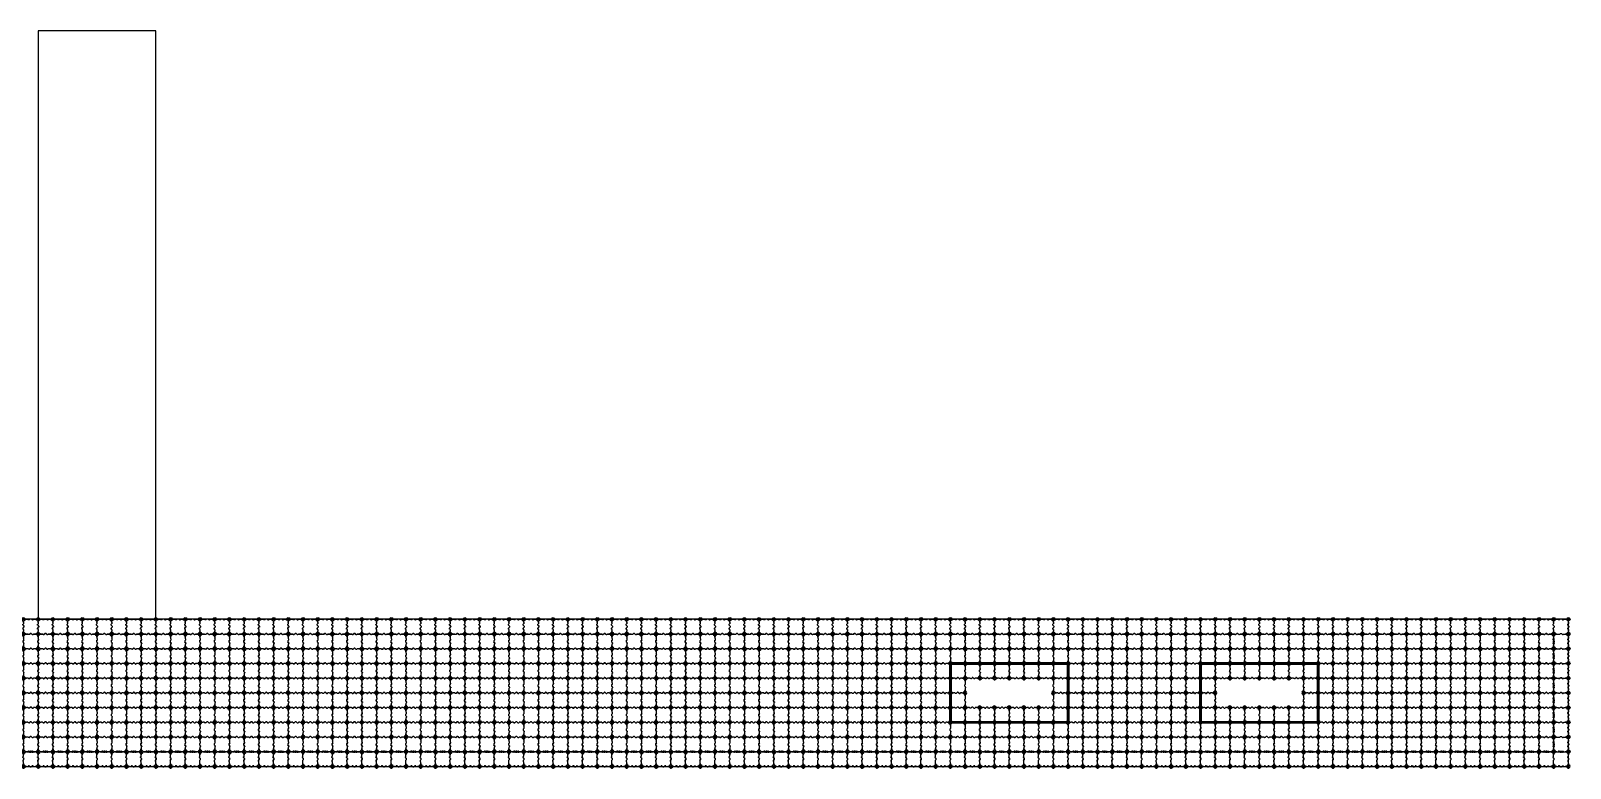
# Model space of a CAD drawing. Extents: x -2575501 to 16617496, y -2334620 to 1078419.
# Drawn here: x 15445650 to 15497963, y 353630 to 378690 of the extents above; entities that cross this region are included whole.
import ezdxf

# ---------------------------------------------------------------- set-up
doc = ezdxf.new("R2010")
doc.units = 0
doc.header["$LTSCALE"] = 10
doc.header["$MEASUREMENT"] = 0
doc.layers.add('W-FLOAT_BOWL浮筒', color=253, linetype='Continuous')

# ---------------------------------------------------------------- blocks, each defined once
blk = doc.blocks.new('橙浮筒')
at = {"layer": 'W-FLOAT_BOWL浮筒', "color": 30}
for p, q in [((-549, 527), (-527, 549)), ((-473, 549), (-445, 521)), ((-27, 549), (-55, 521)), ((27, 549), (49, 527)), ((-549, 473), (-521, 445)), ((-549, 27), (-521, 55)), ((-516, 261), (-516, 239)), ((-484, 301), (-513, 268)), ((-484, 199), (-513, 232)), ((-500, 395), (-500, 351)), ((-500, 149), (-500, 105)), ((-484, 329), (-497, 345)), ((-484, 171), (-497, 155)), ((-481, 307), (-481, 323)), ((-481, 193), (-481, 177)), ((-445, 479), (-479, 445)), ((-479, 55), (-445, 21)), ((-351, 500), (-395, 500)), ((-351, 0), (-395, 0)), ((-329, 484), (-345, 497)), ((-307, 481), (-323, 481)), ((-301, 484), (-268, 513)), ((-297, -13), (-264, 16)), ((-239, 516), (-261, 516)), ((-242, 19), (-258, 19)), ((-203, -13), (-236, 16)), ((-199, 484), (-232, 513)), ((-193, 481), (-177, 481)), ((-171, 484), (-155, 497)), ((-105, 500), (-149, 500)), ((-105, 0), (-149, 0)), ((-55, 479), (-21, 445)), ((-21, 55), (-55, 21)), ((-19, 258), (-19, 242)), ((13, 297), (-16, 264)), ((13, 203), (-16, 236)), ((0, 395), (0, 351)), ((0, 149), (0, 105)), ((13, 333), (3, 345)), ((13, 167), (3, 155)), ((16, 304), (16, 326)), ((16, 196), (16, 174)), ((49, 473), (21, 445)), ((49, 27), (21, 55)), ((-527, -49), (-549, -27)), ((-473, -49), (-445, -21)), ((-333, -13), (-345, -3)), ((-304, -16), (-326, -16)), ((-196, -16), (-174, -16)), ((-167, -13), (-155, -3)), ((-27, -49), (-55, -21)), ((49, -27), (27, -49))]:
    blk.add_line(p, q, dxfattribs=at)
for centre, radius, start, end in [((-522, 500), 38, 135, 225), ((-500, 522), 38, 45, 135), ((-500, 500), 25, 106.2602, 163.7398), ((-500, 524), 7, 0, 180), ((-500, 500), 25, 16.2602, 73.7398), ((0, 522), 38, 45, 135), ((0, 500), 25, 106.2602, 163.7398), ((0, 524), 7, 0, 180), ((0, 500), 25, 16.2602, 73.7398), ((22, 500), 38, 315, 45), ((-522, 0), 38, 135, 225), ((-524, 500), 7, 90, 270), ((-524, 0), 7, 90, 270), ((-500, 500), 25, 196.2602, 253.7398), ((-500, 0), 25, 106.2602, 163.7398), ((-570, 395), 70, 0, 45), ((-570, 105), 70, 315, 0), ((-506, 261), 10, 137.7263, 180), ((-506, 239), 10, 180, 222.2737), ((-500, 476), 7, 180, 0), ((-500, 24), 7, 0, 180), ((-430, 395), 70, 135, 180), ((-490, 351), 10, 180, 222.2737), ((-490, 149), 10, 137.7263, 180), ((-430, 105), 70, 180, 225), ((-500, 500), 25, 286.2602, 343.7398), ((-500, 0), 25, 16.2602, 73.7398), ((-491, 323), 10, 0, 42.2737), ((-491, 307), 10, 317.7263, 0), ((-491, 193), 10, 0, 42.2737), ((-491, 177), 10, 317.7263, 0), ((-476, 500), 7, 270, 90), ((-476, 0), 7, 270, 90), ((-395, 570), 70, 225, 270), ((-395, 430), 70, 90, 135), ((-395, 70), 70, 225, 270), ((-395, -70), 70, 90, 135), ((-351, 490), 10, 47.7263, 90), ((-351, -10), 10, 47.7263, 90), ((-323, 491), 10, 227.7263, 270), ((-307, 491), 10, 270, 312.2737), ((-261, 506), 10, 90, 132.2737), ((-258, 9), 10, 90, 132.2737), ((-242, 9), 10, 47.7263, 90), ((-239, 506), 10, 47.7263, 90), ((-193, 491), 10, 227.7263, 270), ((-177, 491), 10, 270, 312.2737), ((-149, 490), 10, 90, 132.2737), ((-149, -10), 10, 90, 132.2737), ((-105, 570), 70, 270, 315), ((-105, 430), 70, 45, 90), ((-105, 70), 70, 270, 315), ((-105, -70), 70, 45, 90), ((-24, 500), 7, 90, 270), ((-24, 0), 7, 90, 270), ((0, 500), 25, 196.2602, 253.7398), ((0, 0), 25, 106.2602, 163.7398), ((-70, 395), 70, 0, 45), ((-70, 105), 70, 315, 0), ((-9, 258), 10, 137.7263, 180), ((-9, 242), 10, 180, 222.2737), ((0, 476), 7, 180, 0), ((0, 24), 7, 0, 180), ((70, 395), 70, 135, 180), ((10, 351), 10, 180, 222.2737), ((10, 149), 10, 137.7263, 180), ((70, 105), 70, 180, 225), ((0, 500), 25, 286.2602, 343.7398), ((0, 0), 25, 16.2602, 73.7398), ((6, 326), 10, 0, 42.2737), ((6, 304), 10, 317.7263, 0), ((6, 196), 10, 0, 42.2737), ((6, 174), 10, 317.7263, 0), ((24, 500), 7, 270, 90), ((24, 0), 7, 270, 90), ((22, 0), 38, 315, 45), ((-500, -22), 38, 225, 315), ((-500, 0), 25, 196.2602, 253.7398), ((-500, -24), 7, 180, 0), ((-500, 0), 25, 286.2602, 343.7398), ((-326, -6), 10, 227.7263, 270), ((-304, -6), 10, 270, 312.2737), ((-196, -6), 10, 227.7263, 270), ((-174, -6), 10, 270, 312.2737), ((0, -22), 38, 225, 315), ((0, 0), 25, 196.2602, 253.7398), ((0, -24), 7, 180, 0), ((0, 0), 25, 286.2602, 343.7398)]:
    blk.add_arc(centre, radius, start, end, dxfattribs=at)
blk = doc.blocks.new('*U851')
blk.add_blockref('橙浮筒', (250, -250))
blk = doc.blocks.new('*U852')
at = {"color": 0, "linetype": 'ByBlock', "lineweight": -2, "transparency": 16777216}
for p in [(0, 0), (0, -500), (0, -1000), (0, -1500), (0, -2000), (0, -2500), (0, -3000), (0, -3500)]:
    blk.add_blockref('*U851', p, dxfattribs=at)
blk = doc.blocks.new('蓝浮筒')
at = {"layer": 'W-FLOAT_BOWL浮筒', "color": 5}
for p, q in [((-549, 527), (-527, 549)), ((-473, 549), (-445, 521)), ((-27, 549), (-55, 521)), ((27, 549), (49, 527)), ((-549, 473), (-521, 445)), ((-549, 27), (-521, 55)), ((-516, 261), (-516, 239)), ((-484, 301), (-513, 268)), ((-484, 199), (-513, 232)), ((-500, 395), (-500, 351)), ((-500, 149), (-500, 105)), ((-484, 329), (-497, 345)), ((-484, 171), (-497, 155)), ((-481, 307), (-481, 323)), ((-481, 193), (-481, 177)), ((-445, 479), (-479, 445)), ((-479, 55), (-445, 21)), ((-351, 500), (-395, 500)), ((-351, 0), (-395, 0)), ((-329, 484), (-345, 497)), ((-307, 481), (-323, 481)), ((-301, 484), (-268, 513)), ((-297, -13), (-264, 16)), ((-239, 516), (-261, 516)), ((-242, 19), (-258, 19)), ((-203, -13), (-236, 16)), ((-199, 484), (-232, 513)), ((-193, 481), (-177, 481)), ((-171, 484), (-155, 497)), ((-105, 500), (-149, 500)), ((-105, 0), (-149, 0)), ((-55, 479), (-21, 445)), ((-21, 55), (-55, 21)), ((-19, 258), (-19, 242)), ((13, 297), (-16, 264)), ((13, 203), (-16, 236)), ((0, 395), (0, 351)), ((0, 149), (0, 105)), ((13, 333), (3, 345)), ((13, 167), (3, 155)), ((16, 304), (16, 326)), ((16, 196), (16, 174)), ((49, 473), (21, 445)), ((49, 27), (21, 55)), ((-527, -49), (-549, -27)), ((-473, -49), (-445, -21)), ((-333, -13), (-345, -3)), ((-304, -16), (-326, -16)), ((-196, -16), (-174, -16)), ((-167, -13), (-155, -3)), ((-27, -49), (-55, -21)), ((49, -27), (27, -49))]:
    blk.add_line(p, q, dxfattribs=at)
for centre, radius, start, end in [((-522, 500), 38, 135, 225), ((-500, 522), 38, 45, 135), ((-500, 500), 25, 106.2602, 163.7398), ((-500, 524), 7, 0, 180), ((-500, 500), 25, 16.2602, 73.7398), ((0, 522), 38, 45, 135), ((0, 500), 25, 106.2602, 163.7398), ((0, 524), 7, 0, 180), ((0, 500), 25, 16.2602, 73.7398), ((22, 500), 38, 315, 45), ((-522, 0), 38, 135, 225), ((-524, 500), 7, 90, 270), ((-524, 0), 7, 90, 270), ((-500, 500), 25, 196.2602, 253.7398), ((-500, 0), 25, 106.2602, 163.7398), ((-570, 395), 70, 0, 45), ((-570, 105), 70, 315, 0), ((-506, 261), 10, 137.7263, 180), ((-506, 239), 10, 180, 222.2737), ((-500, 476), 7, 180, 0), ((-500, 24), 7, 0, 180), ((-430, 395), 70, 135, 180), ((-490, 351), 10, 180, 222.2737), ((-490, 149), 10, 137.7263, 180), ((-430, 105), 70, 180, 225), ((-500, 500), 25, 286.2602, 343.7398), ((-500, 0), 25, 16.2602, 73.7398), ((-491, 323), 10, 0, 42.2737), ((-491, 307), 10, 317.7263, 0), ((-491, 193), 10, 0, 42.2737), ((-491, 177), 10, 317.7263, 0), ((-476, 500), 7, 270, 90), ((-476, 0), 7, 270, 90), ((-395, 570), 70, 225, 270), ((-395, 430), 70, 90, 135), ((-395, 70), 70, 225, 270), ((-395, -70), 70, 90, 135), ((-351, 490), 10, 47.7263, 90), ((-351, -10), 10, 47.7263, 90), ((-323, 491), 10, 227.7263, 270), ((-307, 491), 10, 270, 312.2737), ((-261, 506), 10, 90, 132.2737), ((-258, 9), 10, 90, 132.2737), ((-242, 9), 10, 47.7263, 90), ((-239, 506), 10, 47.7263, 90), ((-193, 491), 10, 227.7263, 270), ((-177, 491), 10, 270, 312.2737), ((-149, 490), 10, 90, 132.2737), ((-149, -10), 10, 90, 132.2737), ((-105, 570), 70, 270, 315), ((-105, 430), 70, 45, 90), ((-105, 70), 70, 270, 315), ((-105, -70), 70, 45, 90), ((-24, 500), 7, 90, 270), ((-24, 0), 7, 90, 270), ((0, 500), 25, 196.2602, 253.7398), ((0, 0), 25, 106.2602, 163.7398), ((-70, 395), 70, 0, 45), ((-70, 105), 70, 315, 0), ((-9, 258), 10, 137.7263, 180), ((-9, 242), 10, 180, 222.2737), ((0, 476), 7, 180, 0), ((0, 24), 7, 0, 180), ((70, 395), 70, 135, 180), ((10, 351), 10, 180, 222.2737), ((10, 149), 10, 137.7263, 180), ((70, 105), 70, 180, 225), ((0, 500), 25, 286.2602, 343.7398), ((0, 0), 25, 16.2602, 73.7398), ((6, 326), 10, 0, 42.2737), ((6, 304), 10, 317.7263, 0), ((6, 196), 10, 0, 42.2737), ((6, 174), 10, 317.7263, 0), ((24, 500), 7, 270, 90), ((24, 0), 7, 270, 90), ((22, 0), 38, 315, 45), ((-500, -22), 38, 225, 315), ((-500, 0), 25, 196.2602, 253.7398), ((-500, -24), 7, 180, 0), ((-500, 0), 25, 286.2602, 343.7398), ((-326, -6), 10, 227.7263, 270), ((-304, -6), 10, 270, 312.2737), ((-196, -6), 10, 227.7263, 270), ((-174, -6), 10, 270, 312.2737), ((0, -22), 38, 225, 315), ((0, 0), 25, 196.2602, 253.7398), ((0, -24), 7, 180, 0), ((0, 0), 25, 286.2602, 343.7398)]:
    blk.add_arc(centre, radius, start, end, dxfattribs=at)

msp = doc.modelspace()

# ---------------------------------------------------------------- linework, layer by layer
for points in [[(15445899.5, 358689.6), (15449899.5, 358689.6), (15449899.5, 378689.6), (15445899.5, 378689.6)], [(15397899.5, 353689.6), (15497899.5, 353689.6), (15497899.5, 358689.6), (15397899.5, 358689.6)]]:
    msp.add_lwpolyline(points, close=True)
at = {"color": 6, "const_width": 100}
for points in [[(15480899.5, 355189.6), (15480899.5, 357189.6), (15476899.5, 357189.6), (15476899.5, 355189.6), (15480899.5, 355189.6)], [(15489399.5, 355189.6), (15489399.5, 357189.6), (15485399.5, 357189.6), (15485399.5, 355189.6), (15489399.5, 355189.6)]]:
    msp.add_lwpolyline(points, dxfattribs=at)

# ---------------------------------------------------------------- block references
at = {"xscale": -1}
for name, p in [('橙浮筒', (15445399.5, 358189.6)), ('橙浮筒', (15445899.5, 358189.6)), ('橙浮筒', (15446399.5, 358189.6)), ('橙浮筒', (15446899.5, 358189.6)), ('橙浮筒', (15447399.5, 358189.6)), ('橙浮筒', (15447899.5, 358189.6)), ('橙浮筒', (15448399.5, 358189.6)), ('橙浮筒', (15448899.5, 358189.6)), ('橙浮筒', (15449399.5, 358189.6)), ('橙浮筒', (15449899.5, 358189.6)), ('橙浮筒', (15450399.5, 358189.6)), ('橙浮筒', (15450899.5, 358189.6)), ('橙浮筒', (15451399.5, 358189.6)), ('橙浮筒', (15451899.5, 358189.6)), ('橙浮筒', (15452399.5, 358189.6)), ('橙浮筒', (15452899.5, 358189.6)), ('橙浮筒', (15453399.5, 358189.6)), ('橙浮筒', (15453899.5, 358189.6)), ('橙浮筒', (15454399.5, 358189.6)), ('橙浮筒', (15454899.5, 358189.6)), ('橙浮筒', (15455399.5, 358189.6)), ('橙浮筒', (15455899.5, 358189.6)), ('橙浮筒', (15456399.5, 358189.6)), ('橙浮筒', (15456899.5, 358189.6)), ('橙浮筒', (15457399.5, 358189.6)), ('橙浮筒', (15457899.5, 358189.6)), ('橙浮筒', (15458399.5, 358189.6)), ('橙浮筒', (15458899.5, 358189.6)), ('橙浮筒', (15459399.5, 358189.6)), ('橙浮筒', (15459899.5, 358189.6)), ('橙浮筒', (15460399.5, 358189.6)), ('橙浮筒', (15460899.5, 358189.6)), ('橙浮筒', (15461399.5, 358189.6)), ('橙浮筒', (15461899.5, 358189.6)), ('橙浮筒', (15462399.5, 358189.6)), ('橙浮筒', (15462899.5, 358189.6)), ('橙浮筒', (15463399.5, 358189.6)), ('橙浮筒', (15463899.5, 358189.6)), ('橙浮筒', (15464399.5, 358189.6)), ('橙浮筒', (15464899.5, 358189.6)), ('橙浮筒', (15465399.5, 358189.6)), ('橙浮筒', (15465899.5, 358189.6)), ('橙浮筒', (15466399.5, 358189.6)), ('橙浮筒', (15466899.5, 358189.6)), ('橙浮筒', (15467399.5, 358189.6)), ('橙浮筒', (15467899.5, 358189.6)), ('橙浮筒', (15468399.5, 358189.6)), ('橙浮筒', (15468899.5, 358189.6)), ('橙浮筒', (15469399.5, 358189.6)), ('橙浮筒', (15469899.5, 358189.6)), ('橙浮筒', (15470399.5, 358189.6)), ('橙浮筒', (15470899.5, 358189.6)), ('橙浮筒', (15471399.5, 358189.6)), ('橙浮筒', (15471899.5, 358189.6)), ('橙浮筒', (15472399.5, 358189.6)), ('橙浮筒', (15472899.5, 358189.6)), ('橙浮筒', (15473399.5, 358189.6)), ('橙浮筒', (15473899.5, 358189.6)), ('橙浮筒', (15474399.5, 358189.6)), ('橙浮筒', (15474899.5, 358189.6)), ('橙浮筒', (15475399.5, 358189.6)), ('橙浮筒', (15475899.5, 358189.6)), ('橙浮筒', (15476399.5, 358189.6)), ('橙浮筒', (15476899.5, 358189.6)), ('橙浮筒', (15477399.5, 358189.6)), ('橙浮筒', (15477899.5, 358189.6)), ('橙浮筒', (15478399.5, 358189.6)), ('橙浮筒', (15478899.5, 358189.6)), ('橙浮筒', (15479399.5, 358189.6)), ('橙浮筒', (15479899.5, 358189.6)), ('橙浮筒', (15480399.5, 358189.6)), ('橙浮筒', (15480899.5, 358189.6)), ('橙浮筒', (15481399.5, 358189.6)), ('橙浮筒', (15481899.5, 358189.6)), ('橙浮筒', (15482399.5, 358189.6)), ('橙浮筒', (15482899.5, 358189.6)), ('橙浮筒', (15483399.5, 358189.6)), ('橙浮筒', (15483899.5, 358189.6)), ('橙浮筒', (15484399.5, 358189.6)), ('橙浮筒', (15484899.5, 358189.6)), ('橙浮筒', (15485399.5, 358189.6)), ('橙浮筒', (15485899.5, 358189.6)), ('橙浮筒', (15486399.5, 358189.6)), ('橙浮筒', (15486899.5, 358189.6)), ('橙浮筒', (15487399.5, 358189.6)), ('橙浮筒', (15487899.5, 358189.6)), ('橙浮筒', (15488399.5, 358189.6)), ('橙浮筒', (15488899.5, 358189.6)), ('橙浮筒', (15489399.5, 358189.6)), ('橙浮筒', (15489899.5, 358189.6)), ('橙浮筒', (15490399.5, 358189.6)), ('橙浮筒', (15490899.5, 358189.6)), ('橙浮筒', (15491399.5, 358189.6)), ('橙浮筒', (15491899.5, 358189.6)), ('橙浮筒', (15492399.5, 358189.6)), ('橙浮筒', (15492899.5, 358189.6)), ('橙浮筒', (15493399.5, 358189.6)), ('橙浮筒', (15493899.5, 358189.6)), ('橙浮筒', (15494399.5, 358189.6)), ('橙浮筒', (15494899.5, 358189.6)), ('橙浮筒', (15495399.5, 358189.6)), ('橙浮筒', (15495899.5, 358189.6)), ('橙浮筒', (15496399.5, 358189.6)), ('橙浮筒', (15496899.5, 358189.6)), ('橙浮筒', (15497399.5, 358189.6)), ('*U852', (15497649.5, 357939.6))]:
    msp.add_blockref(name, p, dxfattribs=at)
for p in [(15445899.5, 357689.6), (15446399.5, 357689.6), (15446899.5, 357689.6), (15447399.5, 357689.6), (15447899.5, 357689.6), (15448399.5, 357689.6), (15448899.5, 357689.6), (15449399.5, 357689.6), (15449899.5, 357689.6), (15450399.5, 357689.6), (15450899.5, 357689.6), (15451399.5, 357689.6), (15451899.5, 357689.6), (15452399.5, 357689.6), (15452899.5, 357689.6), (15453399.5, 357689.6), (15453899.5, 357689.6), (15454399.5, 357689.6), (15454899.5, 357689.6), (15455399.5, 357689.6), (15455899.5, 357689.6), (15456399.5, 357689.6), (15456899.5, 357689.6), (15457399.5, 357689.6), (15457899.5, 357689.6), (15458399.5, 357689.6), (15458899.5, 357689.6), (15459399.5, 357689.6), (15459899.5, 357689.6), (15460399.5, 357689.6), (15460899.5, 357689.6), (15461399.5, 357689.6), (15461899.5, 357689.6), (15462399.5, 357689.6), (15462899.5, 357689.6), (15463399.5, 357689.6), (15463899.5, 357689.6), (15464399.5, 357689.6), (15464899.5, 357689.6), (15465399.5, 357689.6), (15465899.5, 357689.6), (15466399.5, 357689.6), (15466899.5, 357689.6), (15467399.5, 357689.6), (15467899.5, 357689.6), (15468399.5, 357689.6), (15468899.5, 357689.6), (15469399.5, 357689.6), (15469899.5, 357689.6), (15470399.5, 357689.6), (15470899.5, 357689.6), (15471399.5, 357689.6), (15471899.5, 357689.6), (15472399.5, 357689.6), (15472899.5, 357689.6), (15473399.5, 357689.6), (15473899.5, 357689.6), (15474399.5, 357689.6), (15474899.5, 357689.6), (15475399.5, 357689.6), (15475899.5, 357689.6), (15476399.5, 357689.6), (15476899.5, 357689.6), (15477399.5, 357689.6), (15477899.5, 357689.6), (15478399.5, 357689.6), (15478899.5, 357689.6), (15479399.5, 357689.6), (15479899.5, 357689.6), (15480399.5, 357689.6), (15480899.5, 357689.6), (15481399.5, 357689.6), (15481899.5, 357689.6), (15482399.5, 357689.6), (15482899.5, 357689.6), (15483399.5, 357689.6), (15483899.5, 357689.6), (15484399.5, 357689.6), (15484899.5, 357689.6), (15485399.5, 357689.6), (15485899.5, 357689.6), (15486399.5, 357689.6), (15486899.5, 357689.6), (15487399.5, 357689.6), (15487899.5, 357689.6), (15488399.5, 357689.6), (15488899.5, 357689.6), (15489399.5, 357689.6), (15489899.5, 357689.6), (15490399.5, 357689.6), (15490899.5, 357689.6), (15491399.5, 357689.6), (15491899.5, 357689.6), (15492399.5, 357689.6), (15492899.5, 357689.6), (15493399.5, 357689.6), (15493899.5, 357689.6), (15494399.5, 357689.6), (15494899.5, 357689.6), (15495399.5, 357689.6), (15495899.5, 357689.6), (15496399.5, 357689.6), (15496899.5, 357689.6), (15497399.5, 357689.6), (15445899.5, 357189.6), (15446399.5, 357189.6), (15446899.5, 357189.6), (15447399.5, 357189.6), (15447899.5, 357189.6), (15448399.5, 357189.6), (15448899.5, 357189.6), (15449399.5, 357189.6), (15449899.5, 357189.6), (15450399.5, 357189.6), (15450899.5, 357189.6), (15451399.5, 357189.6), (15451899.5, 357189.6), (15452399.5, 357189.6), (15452899.5, 357189.6), (15453399.5, 357189.6), (15453899.5, 357189.6), (15454399.5, 357189.6), (15454899.5, 357189.6), (15455399.5, 357189.6), (15455899.5, 357189.6), (15456399.5, 357189.6), (15456899.5, 357189.6), (15457399.5, 357189.6), (15457899.5, 357189.6), (15458399.5, 357189.6), (15458899.5, 357189.6), (15459399.5, 357189.6), (15459899.5, 357189.6), (15460399.5, 357189.6), (15460899.5, 357189.6), (15461399.5, 357189.6), (15461899.5, 357189.6), (15462399.5, 357189.6), (15462899.5, 357189.6), (15463399.5, 357189.6), (15463899.5, 357189.6), (15464399.5, 357189.6), (15464899.5, 357189.6), (15465399.5, 357189.6), (15465899.5, 357189.6), (15466399.5, 357189.6), (15466899.5, 357189.6), (15467399.5, 357189.6), (15467899.5, 357189.6), (15468399.5, 357189.6), (15468899.5, 357189.6), (15469399.5, 357189.6), (15469899.5, 357189.6), (15470399.5, 357189.6), (15470899.5, 357189.6), (15471399.5, 357189.6), (15471899.5, 357189.6), (15472399.5, 357189.6), (15472899.5, 357189.6), (15473399.5, 357189.6), (15473899.5, 357189.6), (15474399.5, 357189.6), (15474899.5, 357189.6), (15475399.5, 357189.6), (15475899.5, 357189.6), (15476399.5, 357189.6), (15476899.5, 357189.6), (15477399.5, 357189.6), (15477899.5, 357189.6), (15478399.5, 357189.6), (15478899.5, 357189.6), (15479399.5, 357189.6), (15479899.5, 357189.6), (15480399.5, 357189.6), (15480899.5, 357189.6), (15481399.5, 357189.6), (15481899.5, 357189.6), (15482399.5, 357189.6), (15482899.5, 357189.6), (15483399.5, 357189.6), (15483899.5, 357189.6), (15484399.5, 357189.6), (15484899.5, 357189.6), (15485399.5, 357189.6), (15485899.5, 357189.6), (15486399.5, 357189.6), (15486899.5, 357189.6), (15487399.5, 357189.6), (15487899.5, 357189.6), (15488399.5, 357189.6), (15488899.5, 357189.6), (15489399.5, 357189.6), (15489899.5, 357189.6), (15490399.5, 357189.6), (15490899.5, 357189.6), (15491399.5, 357189.6), (15491899.5, 357189.6), (15492399.5, 357189.6), (15492899.5, 357189.6), (15493399.5, 357189.6), (15493899.5, 357189.6), (15494399.5, 357189.6), (15494899.5, 357189.6), (15495399.5, 357189.6), (15495899.5, 357189.6), (15496399.5, 357189.6), (15496899.5, 357189.6), (15497399.5, 357189.6), (15445899.5, 356689.6), (15446399.5, 356689.6), (15446899.5, 356689.6), (15447399.5, 356689.6), (15447899.5, 356689.6), (15448399.5, 356689.6), (15448899.5, 356689.6), (15449399.5, 356689.6), (15449899.5, 356689.6), (15450399.5, 356689.6), (15450899.5, 356689.6), (15451399.5, 356689.6), (15451899.5, 356689.6), (15452399.5, 356689.6), (15452899.5, 356689.6), (15453399.5, 356689.6), (15453899.5, 356689.6), (15454399.5, 356689.6), (15454899.5, 356689.6), (15455399.5, 356689.6), (15455899.5, 356689.6), (15456399.5, 356689.6), (15456899.5, 356689.6), (15457399.5, 356689.6), (15457899.5, 356689.6), (15458399.5, 356689.6), (15458899.5, 356689.6), (15459399.5, 356689.6), (15459899.5, 356689.6), (15460399.5, 356689.6), (15460899.5, 356689.6), (15461399.5, 356689.6), (15461899.5, 356689.6), (15462399.5, 356689.6), (15462899.5, 356689.6), (15463399.5, 356689.6), (15463899.5, 356689.6), (15464399.5, 356689.6), (15464899.5, 356689.6), (15465399.5, 356689.6), (15465899.5, 356689.6), (15466399.5, 356689.6), (15466899.5, 356689.6), (15467399.5, 356689.6), (15467899.5, 356689.6), (15468399.5, 356689.6), (15468899.5, 356689.6), (15469399.5, 356689.6), (15469899.5, 356689.6), (15470399.5, 356689.6), (15470899.5, 356689.6), (15471399.5, 356689.6), (15471899.5, 356689.6), (15472399.5, 356689.6), (15472899.5, 356689.6), (15473399.5, 356689.6), (15473899.5, 356689.6), (15474399.5, 356689.6), (15474899.5, 356689.6), (15475399.5, 356689.6), (15475899.5, 356689.6), (15476399.5, 356689.6), (15476899.5, 356689.6), (15477399.5, 356689.6), (15477899.5, 356689.6), (15478399.5, 356689.6), (15478899.5, 356689.6), (15479399.5, 356689.6), (15479899.5, 356689.6), (15480399.5, 356689.6), (15480899.5, 356689.6), (15481399.5, 356689.6), (15481899.5, 356689.6), (15482399.5, 356689.6), (15482899.5, 356689.6), (15483399.5, 356689.6), (15483899.5, 356689.6), (15484399.5, 356689.6), (15484899.5, 356689.6), (15485399.5, 356689.6), (15485899.5, 356689.6), (15486399.5, 356689.6), (15486899.5, 356689.6), (15487399.5, 356689.6), (15487899.5, 356689.6), (15488399.5, 356689.6), (15488899.5, 356689.6), (15489399.5, 356689.6), (15489899.5, 356689.6), (15490399.5, 356689.6), (15490899.5, 356689.6), (15491399.5, 356689.6), (15491899.5, 356689.6), (15492399.5, 356689.6), (15492899.5, 356689.6), (15493399.5, 356689.6), (15493899.5, 356689.6), (15494399.5, 356689.6), (15494899.5, 356689.6), (15495399.5, 356689.6), (15495899.5, 356689.6), (15496399.5, 356689.6), (15496899.5, 356689.6), (15497399.5, 356689.6), (15445899.5, 356189.6), (15446399.5, 356189.6), (15446899.5, 356189.6), (15447399.5, 356189.6), (15447899.5, 356189.6), (15448399.5, 356189.6), (15448899.5, 356189.6), (15449399.5, 356189.6), (15449899.5, 356189.6), (15450399.5, 356189.6), (15450899.5, 356189.6), (15451399.5, 356189.6), (15451899.5, 356189.6), (15452399.5, 356189.6), (15452899.5, 356189.6), (15453399.5, 356189.6), (15453899.5, 356189.6), (15454399.5, 356189.6), (15454899.5, 356189.6), (15455399.5, 356189.6), (15455899.5, 356189.6), (15456399.5, 356189.6), (15456899.5, 356189.6), (15457399.5, 356189.6), (15457899.5, 356189.6), (15458399.5, 356189.6), (15458899.5, 356189.6), (15459399.5, 356189.6), (15459899.5, 356189.6), (15460399.5, 356189.6), (15460899.5, 356189.6), (15461399.5, 356189.6), (15461899.5, 356189.6), (15462399.5, 356189.6), (15462899.5, 356189.6), (15463399.5, 356189.6), (15463899.5, 356189.6), (15464399.5, 356189.6), (15464899.5, 356189.6), (15465399.5, 356189.6), (15465899.5, 356189.6), (15466399.5, 356189.6), (15466899.5, 356189.6), (15467399.5, 356189.6), (15467899.5, 356189.6), (15468399.5, 356189.6), (15468899.5, 356189.6), (15469399.5, 356189.6), (15469899.5, 356189.6), (15470399.5, 356189.6), (15470899.5, 356189.6), (15471399.5, 356189.6), (15471899.5, 356189.6), (15472399.5, 356189.6), (15472899.5, 356189.6), (15473399.5, 356189.6), (15473899.5, 356189.6), (15474399.5, 356189.6), (15474899.5, 356189.6), (15475399.5, 356189.6), (15475899.5, 356189.6), (15476399.5, 356189.6), (15476899.5, 356189.6), (15477399.5, 356189.6), (15480899.5, 356189.6), (15481399.5, 356189.6), (15481899.5, 356189.6), (15482399.5, 356189.6), (15482899.5, 356189.6), (15483399.5, 356189.6), (15483899.5, 356189.6), (15484399.5, 356189.6), (15484899.5, 356189.6), (15485399.5, 356189.6), (15485899.5, 356189.6), (15489399.5, 356189.6), (15489899.5, 356189.6), (15490399.5, 356189.6), (15490899.5, 356189.6), (15491399.5, 356189.6), (15491899.5, 356189.6), (15492399.5, 356189.6), (15492899.5, 356189.6), (15493399.5, 356189.6), (15493899.5, 356189.6), (15494399.5, 356189.6), (15494899.5, 356189.6), (15495399.5, 356189.6), (15495899.5, 356189.6), (15496399.5, 356189.6), (15496899.5, 356189.6), (15497399.5, 356189.6), (15445899.5, 355689.6), (15445899.5, 355189.6), (15446399.5, 355689.6), (15446399.5, 355189.6), (15446899.5, 355689.6), (15446899.5, 355189.6), (15447399.5, 355689.6), (15447399.5, 355189.6), (15447899.5, 355689.6), (15447899.5, 355189.6), (15448399.5, 355689.6), (15448399.5, 355189.6), (15448899.5, 355689.6), (15448899.5, 355189.6), (15449399.5, 355689.6), (15449399.5, 355189.6), (15449899.5, 355689.6), (15449899.5, 355189.6), (15450399.5, 355689.6), (15450399.5, 355189.6), (15450899.5, 355689.6), (15450899.5, 355189.6), (15451399.5, 355689.6), (15451399.5, 355189.6), (15451899.5, 355689.6), (15451899.5, 355189.6), (15452399.5, 355689.6), (15452399.5, 355189.6), (15452899.5, 355689.6), (15452899.5, 355189.6), (15453399.5, 355689.6), (15453399.5, 355189.6), (15453899.5, 355689.6), (15453899.5, 355189.6), (15454399.5, 355689.6), (15454399.5, 355189.6), (15454899.5, 355689.6), (15454899.5, 355189.6), (15455399.5, 355689.6), (15455399.5, 355189.6), (15455899.5, 355689.6), (15455899.5, 355189.6), (15456399.5, 355689.6), (15456399.5, 355189.6), (15456899.5, 355689.6), (15456899.5, 355189.6), (15457399.5, 355689.6), (15457399.5, 355189.6), (15457899.5, 355689.6), (15457899.5, 355189.6), (15458399.5, 355689.6), (15458399.5, 355189.6), (15458899.5, 355689.6), (15458899.5, 355189.6), (15459399.5, 355689.6), (15459399.5, 355189.6), (15459899.5, 355689.6), (15459899.5, 355189.6), (15460399.5, 355689.6), (15460399.5, 355189.6), (15460899.5, 355689.6), (15460899.5, 355189.6), (15461399.5, 355689.6), (15461399.5, 355189.6), (15461899.5, 355689.6), (15461899.5, 355189.6), (15462399.5, 355689.6), (15462399.5, 355189.6), (15462899.5, 355689.6), (15462899.5, 355189.6), (15463399.5, 355689.6), (15463399.5, 355189.6), (15463899.5, 355689.6), (15463899.5, 355189.6), (15464399.5, 355689.6), (15464399.5, 355189.6), (15464899.5, 355689.6), (15464899.5, 355189.6), (15465399.5, 355689.6), (15465399.5, 355189.6), (15465899.5, 355689.6), (15465899.5, 355189.6), (15466399.5, 355689.6), (15466399.5, 355189.6), (15466899.5, 355689.6), (15466899.5, 355189.6), (15467399.5, 355689.6), (15467399.5, 355189.6), (15467899.5, 355689.6), (15467899.5, 355189.6), (15468399.5, 355689.6), (15468399.5, 355189.6), (15468899.5, 355689.6), (15468899.5, 355189.6), (15469399.5, 355689.6), (15469399.5, 355189.6), (15469899.5, 355689.6), (15469899.5, 355189.6), (15470399.5, 355689.6), (15470399.5, 355189.6), (15470899.5, 355689.6), (15470899.5, 355189.6), (15471399.5, 355689.6), (15471399.5, 355189.6), (15471899.5, 355689.6), (15471899.5, 355189.6), (15472399.5, 355689.6), (15472399.5, 355189.6), (15472899.5, 355689.6), (15472899.5, 355189.6), (15473399.5, 355689.6), (15473399.5, 355189.6), (15473899.5, 355689.6), (15473899.5, 355189.6), (15474399.5, 355689.6), (15474399.5, 355189.6), (15474899.5, 355689.6), (15474899.5, 355189.6), (15475399.5, 355689.6), (15475399.5, 355189.6), (15475899.5, 355689.6), (15475899.5, 355189.6), (15476399.5, 355689.6), (15476399.5, 355189.6), (15476899.5, 355689.6), (15476899.5, 355189.6), (15477399.5, 355689.6), (15477399.5, 355189.6), (15477899.5, 355189.6), (15478399.5, 355189.6), (15478899.5, 355189.6), (15479399.5, 355189.6), (15479899.5, 355189.6), (15480399.5, 355189.6), (15480899.5, 355689.6), (15480899.5, 355189.6), (15481399.5, 355689.6), (15481399.5, 355189.6), (15481899.5, 355689.6), (15481899.5, 355189.6), (15482399.5, 355689.6), (15482399.5, 355189.6), (15482899.5, 355689.6), (15482899.5, 355189.6), (15483399.5, 355689.6), (15483399.5, 355189.6), (15483899.5, 355689.6), (15483899.5, 355189.6), (15484399.5, 355689.6), (15484399.5, 355189.6), (15484899.5, 355689.6), (15484899.5, 355189.6), (15485399.5, 355689.6), (15485399.5, 355189.6), (15485899.5, 355689.6), (15485899.5, 355189.6), (15486399.5, 355189.6), (15486899.5, 355189.6), (15487399.5, 355189.6), (15487899.5, 355189.6), (15488399.5, 355189.6), (15488899.5, 355189.6), (15489399.5, 355689.6), (15489399.5, 355189.6), (15489899.5, 355689.6), (15489899.5, 355189.6), (15490399.5, 355689.6), (15490399.5, 355189.6), (15490899.5, 355689.6), (15490899.5, 355189.6), (15491399.5, 355689.6), (15491399.5, 355189.6), (15491899.5, 355689.6), (15491899.5, 355189.6), (15492399.5, 355689.6), (15492399.5, 355189.6), (15492899.5, 355689.6), (15492899.5, 355189.6), (15493399.5, 355689.6), (15493399.5, 355189.6), (15493899.5, 355689.6), (15493899.5, 355189.6), (15494399.5, 355689.6), (15494399.5, 355189.6), (15494899.5, 355689.6), (15494899.5, 355189.6), (15495399.5, 355689.6), (15495399.5, 355189.6), (15495899.5, 355689.6), (15495899.5, 355189.6), (15496399.5, 355689.6), (15496399.5, 355189.6), (15496899.5, 355689.6), (15496899.5, 355189.6), (15497399.5, 355689.6), (15497399.5, 355189.6), (15445899.5, 354689.6), (15446399.5, 354689.6), (15446899.5, 354689.6), (15447399.5, 354689.6), (15447899.5, 354689.6), (15448399.5, 354689.6), (15448899.5, 354689.6), (15449399.5, 354689.6), (15449899.5, 354689.6), (15450399.5, 354689.6), (15450899.5, 354689.6), (15451399.5, 354689.6), (15451899.5, 354689.6), (15452399.5, 354689.6), (15452899.5, 354689.6), (15453399.5, 354689.6), (15453899.5, 354689.6), (15454399.5, 354689.6), (15454899.5, 354689.6), (15455399.5, 354689.6), (15455899.5, 354689.6), (15456399.5, 354689.6), (15456899.5, 354689.6), (15457399.5, 354689.6), (15457899.5, 354689.6), (15458399.5, 354689.6), (15458899.5, 354689.6), (15459399.5, 354689.6), (15459899.5, 354689.6), (15460399.5, 354689.6), (15460899.5, 354689.6), (15461399.5, 354689.6), (15461899.5, 354689.6), (15462399.5, 354689.6), (15462899.5, 354689.6), (15463399.5, 354689.6), (15463899.5, 354689.6), (15464399.5, 354689.6), (15464899.5, 354689.6), (15465399.5, 354689.6), (15465899.5, 354689.6), (15466399.5, 354689.6), (15466899.5, 354689.6), (15467399.5, 354689.6), (15467899.5, 354689.6), (15468399.5, 354689.6), (15468899.5, 354689.6), (15469399.5, 354689.6), (15469899.5, 354689.6), (15470399.5, 354689.6), (15470899.5, 354689.6), (15471399.5, 354689.6), (15471899.5, 354689.6), (15472399.5, 354689.6), (15472899.5, 354689.6), (15473399.5, 354689.6), (15473899.5, 354689.6), (15474399.5, 354689.6), (15474899.5, 354689.6), (15475399.5, 354689.6), (15475899.5, 354689.6), (15476399.5, 354689.6), (15476899.5, 354689.6), (15477399.5, 354689.6), (15477899.5, 354689.6), (15478399.5, 354689.6), (15478899.5, 354689.6), (15479399.5, 354689.6), (15479899.5, 354689.6), (15480399.5, 354689.6), (15480899.5, 354689.6), (15481399.5, 354689.6), (15481899.5, 354689.6), (15482399.5, 354689.6), (15482899.5, 354689.6), (15483399.5, 354689.6), (15483899.5, 354689.6), (15484399.5, 354689.6), (15484899.5, 354689.6), (15485399.5, 354689.6), (15485899.5, 354689.6), (15486399.5, 354689.6), (15486899.5, 354689.6), (15487399.5, 354689.6), (15487899.5, 354689.6), (15488399.5, 354689.6), (15488899.5, 354689.6), (15489399.5, 354689.6), (15489899.5, 354689.6), (15490399.5, 354689.6), (15490899.5, 354689.6), (15491399.5, 354689.6), (15491899.5, 354689.6), (15492399.5, 354689.6), (15492899.5, 354689.6), (15493399.5, 354689.6), (15493899.5, 354689.6), (15494399.5, 354689.6), (15494899.5, 354689.6), (15495399.5, 354689.6), (15495899.5, 354689.6), (15496399.5, 354689.6), (15496899.5, 354689.6), (15497399.5, 354689.6), (15445899.5, 354189.6), (15446399.5, 354189.6), (15446899.5, 354189.6), (15447399.5, 354189.6), (15447899.5, 354189.6), (15448399.5, 354189.6), (15448899.5, 354189.6), (15449399.5, 354189.6), (15449899.5, 354189.6), (15450399.5, 354189.6), (15450899.5, 354189.6), (15451399.5, 354189.6), (15451899.5, 354189.6), (15452399.5, 354189.6), (15452899.5, 354189.6), (15453399.5, 354189.6), (15453899.5, 354189.6), (15454399.5, 354189.6), (15454899.5, 354189.6), (15455399.5, 354189.6), (15455899.5, 354189.6), (15456399.5, 354189.6), (15456899.5, 354189.6), (15457399.5, 354189.6), (15457899.5, 354189.6), (15458399.5, 354189.6), (15458899.5, 354189.6), (15459399.5, 354189.6), (15459899.5, 354189.6), (15460399.5, 354189.6), (15460899.5, 354189.6), (15461399.5, 354189.6), (15461899.5, 354189.6), (15462399.5, 354189.6), (15462899.5, 354189.6), (15463399.5, 354189.6), (15463899.5, 354189.6), (15464399.5, 354189.6), (15464899.5, 354189.6), (15465399.5, 354189.6), (15465899.5, 354189.6), (15466399.5, 354189.6), (15466899.5, 354189.6), (15467399.5, 354189.6), (15467899.5, 354189.6), (15468399.5, 354189.6), (15468899.5, 354189.6), (15469399.5, 354189.6), (15469899.5, 354189.6), (15470399.5, 354189.6), (15470899.5, 354189.6), (15471399.5, 354189.6), (15471899.5, 354189.6), (15472399.5, 354189.6), (15472899.5, 354189.6), (15473399.5, 354189.6), (15473899.5, 354189.6), (15474399.5, 354189.6), (15474899.5, 354189.6), (15475399.5, 354189.6), (15475899.5, 354189.6), (15476399.5, 354189.6), (15476899.5, 354189.6), (15477399.5, 354189.6), (15477899.5, 354189.6), (15478399.5, 354189.6), (15478899.5, 354189.6), (15479399.5, 354189.6), (15479899.5, 354189.6), (15480399.5, 354189.6), (15480899.5, 354189.6), (15481399.5, 354189.6), (15481899.5, 354189.6), (15482399.5, 354189.6), (15482899.5, 354189.6), (15483399.5, 354189.6), (15483899.5, 354189.6), (15484399.5, 354189.6), (15484899.5, 354189.6), (15485399.5, 354189.6), (15485899.5, 354189.6), (15486399.5, 354189.6), (15486899.5, 354189.6), (15487399.5, 354189.6), (15487899.5, 354189.6), (15488399.5, 354189.6), (15488899.5, 354189.6), (15489399.5, 354189.6), (15489899.5, 354189.6), (15490399.5, 354189.6), (15490899.5, 354189.6), (15491399.5, 354189.6), (15491899.5, 354189.6), (15492399.5, 354189.6), (15492899.5, 354189.6), (15493399.5, 354189.6), (15493899.5, 354189.6), (15494399.5, 354189.6), (15494899.5, 354189.6), (15495399.5, 354189.6), (15495899.5, 354189.6), (15496399.5, 354189.6), (15496899.5, 354189.6), (15497399.5, 354189.6)]:
    msp.add_blockref('蓝浮筒', p)
at = {"rotation": 180}
for p in [(15445399.5, 354189.6), (15445899.5, 354189.6), (15446399.5, 354189.6), (15446899.5, 354189.6), (15447399.5, 354189.6), (15447899.5, 354189.6), (15448399.5, 354189.6), (15448899.5, 354189.6), (15449399.5, 354189.6), (15449899.5, 354189.6), (15450399.5, 354189.6), (15450899.5, 354189.6), (15451399.5, 354189.6), (15451899.5, 354189.6), (15452399.5, 354189.6), (15452899.5, 354189.6), (15453399.5, 354189.6), (15453899.5, 354189.6), (15454399.5, 354189.6), (15454899.5, 354189.6), (15455399.5, 354189.6), (15455899.5, 354189.6), (15456399.5, 354189.6), (15456899.5, 354189.6), (15457399.5, 354189.6), (15457899.5, 354189.6), (15458399.5, 354189.6), (15458899.5, 354189.6), (15459399.5, 354189.6), (15459899.5, 354189.6), (15460399.5, 354189.6), (15460899.5, 354189.6), (15461399.5, 354189.6), (15461899.5, 354189.6), (15462399.5, 354189.6), (15462899.5, 354189.6), (15463399.5, 354189.6), (15463899.5, 354189.6), (15464399.5, 354189.6), (15464899.5, 354189.6), (15465399.5, 354189.6), (15465899.5, 354189.6), (15466399.5, 354189.6), (15466899.5, 354189.6), (15467399.5, 354189.6), (15467899.5, 354189.6), (15468399.5, 354189.6), (15468899.5, 354189.6), (15469399.5, 354189.6), (15469899.5, 354189.6), (15470399.5, 354189.6), (15470899.5, 354189.6), (15471399.5, 354189.6), (15471899.5, 354189.6), (15472399.5, 354189.6), (15472899.5, 354189.6), (15473399.5, 354189.6), (15473899.5, 354189.6), (15474399.5, 354189.6), (15474899.5, 354189.6), (15475399.5, 354189.6), (15475899.5, 354189.6), (15476399.5, 354189.6), (15476899.5, 354189.6), (15477399.5, 354189.6), (15477899.5, 354189.6), (15478399.5, 354189.6), (15478899.5, 354189.6), (15479399.5, 354189.6), (15479899.5, 354189.6), (15480399.5, 354189.6), (15480899.5, 354189.6), (15481399.5, 354189.6), (15481899.5, 354189.6), (15482399.5, 354189.6), (15482899.5, 354189.6), (15483399.5, 354189.6), (15483899.5, 354189.6), (15484399.5, 354189.6), (15484899.5, 354189.6), (15485399.5, 354189.6), (15485899.5, 354189.6), (15486399.5, 354189.6), (15486899.5, 354189.6), (15487399.5, 354189.6), (15487899.5, 354189.6), (15488399.5, 354189.6), (15488899.5, 354189.6), (15489399.5, 354189.6), (15489899.5, 354189.6), (15490399.5, 354189.6), (15490899.5, 354189.6), (15491399.5, 354189.6), (15491899.5, 354189.6), (15492399.5, 354189.6), (15492899.5, 354189.6), (15493399.5, 354189.6), (15493899.5, 354189.6), (15494399.5, 354189.6), (15494899.5, 354189.6), (15495399.5, 354189.6), (15495899.5, 354189.6), (15496399.5, 354189.6), (15496899.5, 354189.6), (15497399.5, 354189.6)]:
    msp.add_blockref('橙浮筒', p, dxfattribs=at)

doc.saveas('drawing.dxf')
